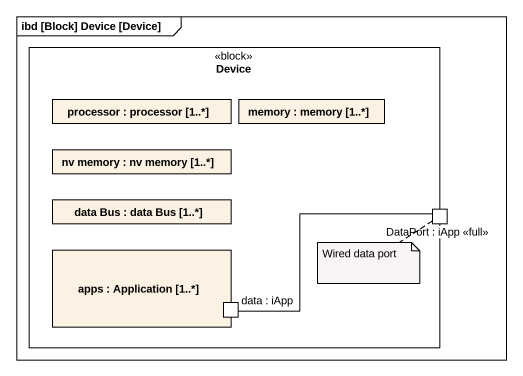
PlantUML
@startuml
mainframe ibd [Block] Device [Device]
rectangle Device <<block>> {
  rectangle "processor : processor [1..*]" as processor
  rectangle "memory : memory [1..*]" as memory
  rectangle "nv memory : nv memory [1..*]" as nv_memory
  rectangle "data Bus : data Bus [1..*]" as data_Bus
  port "DataPort : iApp <<full>>" as DataPort_iApp_full
  rectangle "apps : Application [1..*]" as apps {
    port "data : iApp" as data_iApp
  }
}
data_iApp -right- DataPort_iApp_full
note as N1
  Wired data port
end note
N1 .. DataPort_iApp_full
@enduml
